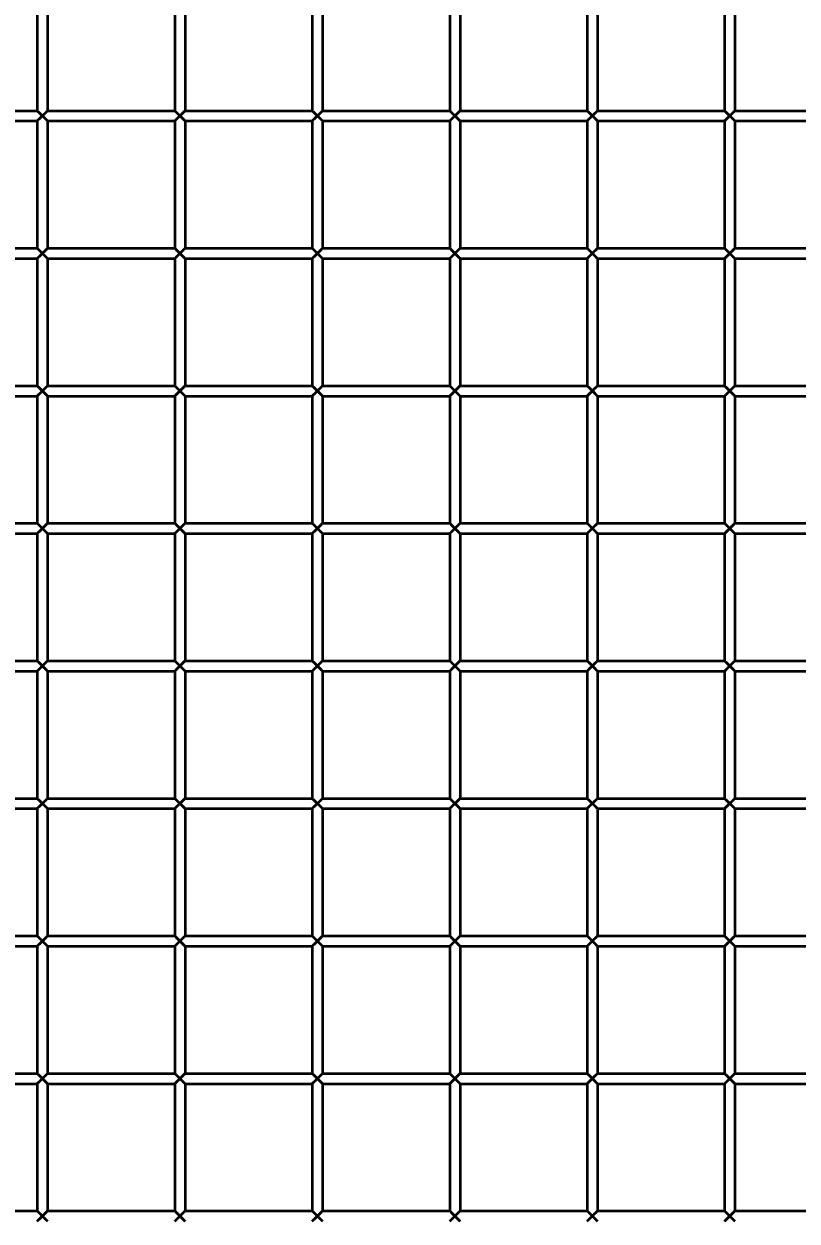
# Model space of a CAD drawing. Header units: millimetres. Extents: x 32496 to 166256, y 3504 to 23939.
# Drawn here: x 146662.3 to 146887.3, y 12921.9 to 13270 of the extents above; entities that cross this region are included whole.
import ezdxf

# ---------------------------------------------------------------- set-up
doc = ezdxf.new("R2010")
doc.units = ezdxf.units.MM
doc.header["$PDSIZE"] = -5
doc.layers.get('0').update_dxf_attribs({"lineweight": 35})
doc.layers.get('Defpoints').update_dxf_attribs({"lineweight": 18})
doc.layers.add('THICK', color=7, linetype='Continuous', lineweight=0)
doc.styles.add('TH_GBDIM', font='仿宋_GB2312.ttf', dxfattribs={"width": 0.8})
doc.dimstyles.new('TH_GBDIM', dxfattribs={"dimscale": 42, "dimtxt": 3, "dimasz": 3, "dimexe": 1.2, "dimexo": 0, "dimgap": 1, "dimtad": 1, "dimdec": 1, "dimdsep": 46, "dimtxsty": 'TH_GBDIM', "dimcen": 2.5, "dimdle": 252, "dimclrd": 4, "dimclre": 4, "dimclrt": 3, "dimadec": 0, "dimazin": 2, "dimtfac": 0.714286, "dimtdec": 1, "dimtmove": 0, "dimatfit": 3, "dimfxl": 1, "dimtolj": 1, "dimarcsym": 0})

# ---------------------------------------------------------------- blocks, each defined once
blk = doc.blocks.new('*D5866')
at = {"layer": 'Defpoints', "color": 0}
for p in [(146504.2, 13263.4), (152827.2, 12081.36), (152827.2, 11822.56)]:
    blk.add_point(p, dxfattribs=at)
at = {"layer": 'THICK', "color": 4, "linetype": 'Continuous', "lineweight": -2}
for p, q in [((146504.2, 13263.4), (146504.2, 11792.56)), ((152827.2, 12081.36), (152827.2, 11792.56)), ((146579.2, 11822.56), (152752.2, 11822.56))]:
    blk.add_line(p, q, dxfattribs=at)
at = {"layer": 'THICK', "color": 4}
for points in [[(146579.2, 11835.06), (146579.2, 11810.06), (146504.2, 11822.56)], [(152752.2, 11810.06), (152752.2, 11835.06), (152827.2, 11822.56)]]:
    blk.add_solid(points, dxfattribs=at)
at = {"layer": 'THICK', "color": 3, "lineweight": -3, "insert": (149665.7, 11885.26), "char_height": 75, "attachment_point": 5, "style": 'TH_GBDIM'}
blk.add_mtext('\\A1;About {\\A1;6323}', dxfattribs=at)
blk = doc.blocks.new('8-1250')
at = {"linetype": 'Continuous'}
for p, q in [((-1930.13, -33624.79), (-1930.13, -33661.79)), ((-1927.13, -33624.79), (-1927.13, -33661.79)), ((-1890.13, -33624.79), (-1890.13, -33661.79)), ((-1887.13, -33624.79), (-1887.13, -33661.79)), ((-1850.13, -33624.79), (-1850.13, -33661.79)), ((-1847.13, -33624.79), (-1847.13, -33661.79)), ((-1810.13, -33624.79), (-1810.13, -33661.79)), ((-1807.13, -33624.79), (-1807.13, -33661.79)), ((-1770.13, -33624.79), (-1770.13, -33661.79)), ((-1767.13, -33624.79), (-1767.13, -33661.79)), ((-1730.13, -33624.79), (-1730.13, -33661.79)), ((-1727.13, -33624.79), (-1727.13, -33661.79)), ((-1967.13, -33661.79), (-1930.13, -33661.79)), ((-1930.13, -33661.79), (-1927.13, -33664.79)), ((-1930.13, -33664.79), (-1927.13, -33661.79)), ((-1930.01, -33664.67), (-1929.22, -33663.88)), ((-1929.22, -33663.88), (-1928.63, -33663.29)), ((-1927.13, -33661.79), (-1890.13, -33661.79)), ((-1890.13, -33661.79), (-1887.13, -33664.79)), ((-1890.13, -33664.79), (-1887.13, -33661.79)), ((-1890.01, -33664.67), (-1889.22, -33663.88)), ((-1889.22, -33663.88), (-1888.63, -33663.29)), ((-1887.13, -33661.79), (-1850.13, -33661.79)), ((-1850.13, -33661.79), (-1847.13, -33664.79)), ((-1850.13, -33664.79), (-1847.13, -33661.79)), ((-1850.01, -33664.67), (-1849.22, -33663.88)), ((-1849.22, -33663.88), (-1848.63, -33663.29)), ((-1847.13, -33661.79), (-1810.13, -33661.79)), ((-1810.13, -33661.79), (-1807.13, -33664.79)), ((-1810.13, -33664.79), (-1807.13, -33661.79)), ((-1810.01, -33664.67), (-1809.22, -33663.88)), ((-1809.22, -33663.88), (-1808.63, -33663.29)), ((-1807.13, -33661.79), (-1770.13, -33661.79)), ((-1770.13, -33661.79), (-1767.13, -33664.79)), ((-1770.13, -33664.79), (-1767.13, -33661.79)), ((-1770.01, -33664.67), (-1769.22, -33663.88)), ((-1769.22, -33663.88), (-1768.63, -33663.29)), ((-1767.13, -33661.79), (-1730.13, -33661.79)), ((-1730.13, -33661.79), (-1727.13, -33664.79)), ((-1730.13, -33664.79), (-1727.13, -33661.79)), ((-1730.01, -33664.67), (-1729.22, -33663.88)), ((-1729.22, -33663.88), (-1728.63, -33663.29)), ((-1727.13, -33661.79), (-1690.13, -33661.79)), ((-1967.13, -33664.79), (-1930.13, -33664.79)), ((-1930.13, -33664.79), (-1930.13, -33701.79)), ((-1927.13, -33664.79), (-1927.13, -33701.79)), ((-1927.13, -33664.79), (-1890.13, -33664.79)), ((-1890.13, -33664.79), (-1890.13, -33701.79)), ((-1887.13, -33664.79), (-1887.13, -33701.79)), ((-1887.13, -33664.79), (-1850.13, -33664.79)), ((-1850.13, -33664.79), (-1850.13, -33701.79)), ((-1847.13, -33664.79), (-1847.13, -33701.79)), ((-1847.13, -33664.79), (-1810.13, -33664.79)), ((-1810.13, -33664.79), (-1810.13, -33701.79)), ((-1807.13, -33664.79), (-1807.13, -33701.79)), ((-1807.13, -33664.79), (-1770.13, -33664.79)), ((-1770.13, -33664.79), (-1770.13, -33701.79)), ((-1767.13, -33664.79), (-1730.13, -33664.79)), ((-1767.13, -33664.79), (-1767.13, -33701.79)), ((-1730.13, -33664.79), (-1730.13, -33701.79)), ((-1727.13, -33664.79), (-1690.13, -33664.79)), ((-1727.13, -33664.79), (-1727.13, -33701.79)), ((-1967.13, -33701.79), (-1930.13, -33701.79)), ((-1930.13, -33701.79), (-1927.13, -33704.79)), ((-1930.13, -33704.79), (-1927.13, -33701.79)), ((-1927.13, -33701.79), (-1890.13, -33701.79)), ((-1890.13, -33701.79), (-1887.13, -33704.79)), ((-1890.13, -33704.79), (-1887.13, -33701.79)), ((-1887.13, -33701.79), (-1850.13, -33701.79)), ((-1850.13, -33701.79), (-1847.13, -33704.79)), ((-1850.13, -33704.79), (-1847.13, -33701.79)), ((-1847.13, -33701.79), (-1810.13, -33701.79)), ((-1810.13, -33701.79), (-1807.13, -33704.79)), ((-1810.13, -33704.79), (-1807.13, -33701.79)), ((-1807.13, -33701.79), (-1770.13, -33701.79)), ((-1770.13, -33701.79), (-1767.13, -33704.79)), ((-1770.13, -33704.79), (-1767.13, -33701.79)), ((-1767.13, -33701.79), (-1730.13, -33701.79)), ((-1730.13, -33701.79), (-1727.13, -33704.79)), ((-1730.13, -33704.79), (-1727.13, -33701.79)), ((-1727.13, -33701.79), (-1690.13, -33701.79)), ((-1967.13, -33704.79), (-1930.13, -33704.79)), ((-1930.13, -33704.79), (-1930.13, -33741.79)), ((-1930.01, -33704.67), (-1929.22, -33703.88)), ((-1929.22, -33703.88), (-1928.63, -33703.29)), ((-1927.13, -33704.79), (-1927.13, -33741.79)), ((-1927.13, -33704.79), (-1890.13, -33704.79)), ((-1890.13, -33704.79), (-1890.13, -33741.79)), ((-1890.01, -33704.67), (-1889.22, -33703.88)), ((-1889.22, -33703.88), (-1888.63, -33703.29)), ((-1887.13, -33704.79), (-1887.13, -33741.79)), ((-1887.13, -33704.79), (-1850.13, -33704.79)), ((-1850.13, -33704.79), (-1850.13, -33741.79)), ((-1850.01, -33704.67), (-1849.22, -33703.88)), ((-1849.22, -33703.88), (-1848.63, -33703.29)), ((-1847.13, -33704.79), (-1847.13, -33741.79)), ((-1847.13, -33704.79), (-1810.13, -33704.79)), ((-1810.13, -33704.79), (-1810.13, -33741.79)), ((-1810.01, -33704.67), (-1809.22, -33703.88)), ((-1809.22, -33703.88), (-1808.63, -33703.29)), ((-1807.13, -33704.79), (-1807.13, -33741.79)), ((-1807.13, -33704.79), (-1770.13, -33704.79)), ((-1770.13, -33704.79), (-1770.13, -33741.79)), ((-1770.01, -33704.67), (-1769.22, -33703.88)), ((-1769.22, -33703.88), (-1768.63, -33703.29)), ((-1767.13, -33704.79), (-1730.13, -33704.79)), ((-1767.13, -33704.79), (-1767.13, -33741.79)), ((-1730.13, -33704.79), (-1730.13, -33741.79)), ((-1730.01, -33704.67), (-1729.22, -33703.88)), ((-1729.22, -33703.88), (-1728.63, -33703.29)), ((-1727.13, -33704.79), (-1690.13, -33704.79)), ((-1727.13, -33704.79), (-1727.13, -33741.79)), ((-1967.13, -33741.79), (-1930.13, -33741.79)), ((-1930.13, -33741.79), (-1927.13, -33744.79)), ((-1930.13, -33744.79), (-1927.13, -33741.79)), ((-1930.01, -33744.67), (-1929.22, -33743.88)), ((-1929.22, -33743.88), (-1928.63, -33743.29)), ((-1927.13, -33741.79), (-1890.13, -33741.79)), ((-1890.13, -33741.79), (-1887.13, -33744.79)), ((-1890.13, -33744.79), (-1887.13, -33741.79)), ((-1890.01, -33744.67), (-1889.22, -33743.88)), ((-1889.22, -33743.88), (-1888.63, -33743.29)), ((-1887.13, -33741.79), (-1850.13, -33741.79)), ((-1850.13, -33741.79), (-1847.13, -33744.79)), ((-1850.13, -33744.79), (-1847.13, -33741.79)), ((-1850.01, -33744.67), (-1849.22, -33743.88)), ((-1849.22, -33743.88), (-1848.63, -33743.29)), ((-1847.13, -33741.79), (-1810.13, -33741.79)), ((-1810.13, -33741.79), (-1807.13, -33744.79)), ((-1810.13, -33744.79), (-1807.13, -33741.79)), ((-1810.01, -33744.67), (-1809.22, -33743.88)), ((-1809.22, -33743.88), (-1808.63, -33743.29)), ((-1807.13, -33741.79), (-1770.13, -33741.79)), ((-1770.13, -33741.79), (-1767.13, -33744.79)), ((-1770.13, -33744.79), (-1767.13, -33741.79)), ((-1770.01, -33744.67), (-1769.22, -33743.88)), ((-1769.22, -33743.88), (-1768.63, -33743.29)), ((-1767.13, -33741.79), (-1730.13, -33741.79)), ((-1730.13, -33741.79), (-1727.13, -33744.79)), ((-1730.13, -33744.79), (-1727.13, -33741.79)), ((-1730.01, -33744.67), (-1729.22, -33743.88)), ((-1729.22, -33743.88), (-1728.63, -33743.29)), ((-1727.13, -33741.79), (-1690.13, -33741.79)), ((-1967.13, -33744.79), (-1930.13, -33744.79)), ((-1930.13, -33744.79), (-1930.13, -33781.79)), ((-1927.13, -33744.79), (-1927.13, -33781.79)), ((-1927.13, -33744.79), (-1890.13, -33744.79)), ((-1890.13, -33744.79), (-1890.13, -33781.79)), ((-1887.13, -33744.79), (-1887.13, -33781.79)), ((-1887.13, -33744.79), (-1850.13, -33744.79)), ((-1850.13, -33744.79), (-1850.13, -33781.79)), ((-1847.13, -33744.79), (-1847.13, -33781.79)), ((-1847.13, -33744.79), (-1810.13, -33744.79)), ((-1810.13, -33744.79), (-1810.13, -33781.79)), ((-1807.13, -33744.79), (-1807.13, -33781.79)), ((-1807.13, -33744.79), (-1770.13, -33744.79)), ((-1770.13, -33744.79), (-1770.13, -33781.79)), ((-1767.13, -33744.79), (-1730.13, -33744.79)), ((-1767.13, -33744.79), (-1767.13, -33781.79)), ((-1730.13, -33744.79), (-1730.13, -33781.79)), ((-1727.13, -33744.79), (-1690.13, -33744.79)), ((-1727.13, -33744.79), (-1727.13, -33781.79)), ((-1967.13, -33781.79), (-1930.13, -33781.79)), ((-1930.13, -33781.79), (-1927.13, -33784.79)), ((-1930.13, -33784.79), (-1927.13, -33781.79)), ((-1927.13, -33781.79), (-1890.13, -33781.79)), ((-1890.13, -33781.79), (-1887.13, -33784.79)), ((-1890.13, -33784.79), (-1887.13, -33781.79)), ((-1887.13, -33781.79), (-1850.13, -33781.79)), ((-1850.13, -33781.79), (-1847.13, -33784.79)), ((-1850.13, -33784.79), (-1847.13, -33781.79)), ((-1847.13, -33781.79), (-1810.13, -33781.79)), ((-1810.13, -33781.79), (-1807.13, -33784.79)), ((-1810.13, -33784.79), (-1807.13, -33781.79)), ((-1807.13, -33781.79), (-1770.13, -33781.79)), ((-1770.13, -33781.79), (-1767.13, -33784.79)), ((-1770.13, -33784.79), (-1767.13, -33781.79)), ((-1767.13, -33781.79), (-1730.13, -33781.79)), ((-1730.13, -33781.79), (-1727.13, -33784.79)), ((-1730.13, -33784.79), (-1727.13, -33781.79)), ((-1727.13, -33781.79), (-1690.13, -33781.79)), ((-1967.13, -33784.79), (-1930.13, -33784.79)), ((-1930.13, -33784.79), (-1930.13, -33821.79)), ((-1930.01, -33784.67), (-1929.22, -33783.88)), ((-1929.22, -33783.88), (-1928.63, -33783.29)), ((-1927.13, -33784.79), (-1927.13, -33821.79)), ((-1927.13, -33784.79), (-1890.13, -33784.79)), ((-1890.13, -33784.79), (-1890.13, -33821.79)), ((-1890.01, -33784.67), (-1889.22, -33783.88)), ((-1889.22, -33783.88), (-1888.63, -33783.29)), ((-1887.13, -33784.79), (-1887.13, -33821.79)), ((-1887.13, -33784.79), (-1850.13, -33784.79)), ((-1850.13, -33784.79), (-1850.13, -33821.79)), ((-1850.01, -33784.67), (-1849.22, -33783.88)), ((-1849.22, -33783.88), (-1848.63, -33783.29)), ((-1847.13, -33784.79), (-1847.13, -33821.79)), ((-1847.13, -33784.79), (-1810.13, -33784.79)), ((-1810.13, -33784.79), (-1810.13, -33821.79)), ((-1810.01, -33784.67), (-1809.22, -33783.88)), ((-1809.22, -33783.88), (-1808.63, -33783.29)), ((-1807.13, -33784.79), (-1807.13, -33821.79)), ((-1807.13, -33784.79), (-1770.13, -33784.79)), ((-1770.13, -33784.79), (-1770.13, -33821.79)), ((-1770.01, -33784.67), (-1769.22, -33783.88)), ((-1769.22, -33783.88), (-1768.63, -33783.29)), ((-1767.13, -33784.79), (-1730.13, -33784.79)), ((-1767.13, -33784.79), (-1767.13, -33821.79)), ((-1730.13, -33784.79), (-1730.13, -33821.79)), ((-1730.01, -33784.67), (-1729.22, -33783.88)), ((-1729.22, -33783.88), (-1728.63, -33783.29)), ((-1727.13, -33784.79), (-1690.13, -33784.79)), ((-1727.13, -33784.79), (-1727.13, -33821.79)), ((-1967.13, -33821.79), (-1930.13, -33821.79)), ((-1930.13, -33821.79), (-1927.13, -33824.79)), ((-1930.13, -33824.79), (-1927.13, -33821.79)), ((-1930.01, -33824.67), (-1929.22, -33823.88)), ((-1929.22, -33823.88), (-1928.63, -33823.29)), ((-1927.13, -33821.79), (-1890.13, -33821.79)), ((-1890.13, -33821.79), (-1887.13, -33824.79)), ((-1890.13, -33824.79), (-1887.13, -33821.79)), ((-1890.01, -33824.67), (-1889.22, -33823.88)), ((-1889.22, -33823.88), (-1888.63, -33823.29)), ((-1887.13, -33821.79), (-1850.13, -33821.79)), ((-1850.13, -33821.79), (-1847.13, -33824.79)), ((-1850.13, -33824.79), (-1847.13, -33821.79)), ((-1850.01, -33824.67), (-1849.22, -33823.88)), ((-1849.22, -33823.88), (-1848.63, -33823.29)), ((-1847.13, -33821.79), (-1810.13, -33821.79)), ((-1810.13, -33821.79), (-1807.13, -33824.79)), ((-1810.13, -33824.79), (-1807.13, -33821.79)), ((-1810.01, -33824.67), (-1809.22, -33823.88)), ((-1809.22, -33823.88), (-1808.63, -33823.29)), ((-1807.13, -33821.79), (-1770.13, -33821.79)), ((-1770.13, -33821.79), (-1767.13, -33824.79)), ((-1770.13, -33824.79), (-1767.13, -33821.79)), ((-1770.01, -33824.67), (-1769.22, -33823.88)), ((-1769.22, -33823.88), (-1768.63, -33823.29)), ((-1767.13, -33821.79), (-1730.13, -33821.79)), ((-1730.13, -33821.79), (-1727.13, -33824.79)), ((-1730.13, -33824.79), (-1727.13, -33821.79)), ((-1730.01, -33824.67), (-1729.22, -33823.88)), ((-1729.22, -33823.88), (-1728.63, -33823.29)), ((-1727.13, -33821.79), (-1690.13, -33821.79)), ((-1967.13, -33824.79), (-1930.13, -33824.79)), ((-1930.13, -33824.79), (-1930.13, -33861.79)), ((-1927.13, -33824.79), (-1890.13, -33824.79)), ((-1927.13, -33824.79), (-1927.13, -33861.79)), ((-1890.13, -33824.79), (-1890.13, -33861.79)), ((-1887.13, -33824.79), (-1850.13, -33824.79)), ((-1887.13, -33824.79), (-1887.13, -33861.79)), ((-1850.13, -33824.79), (-1850.13, -33861.79)), ((-1847.13, -33824.79), (-1810.13, -33824.79)), ((-1847.13, -33824.79), (-1847.13, -33861.79)), ((-1810.13, -33824.79), (-1810.13, -33861.79)), ((-1807.13, -33824.79), (-1770.13, -33824.79)), ((-1807.13, -33824.79), (-1807.13, -33861.79)), ((-1770.13, -33824.79), (-1770.13, -33861.79)), ((-1767.13, -33824.79), (-1730.13, -33824.79)), ((-1767.13, -33824.79), (-1767.13, -33861.79)), ((-1730.13, -33824.79), (-1730.13, -33861.79)), ((-1727.13, -33824.79), (-1690.13, -33824.79)), ((-1727.13, -33824.79), (-1727.13, -33861.79)), ((-1967.13, -33861.79), (-1930.13, -33861.79)), ((-1930.13, -33861.79), (-1927.13, -33864.79)), ((-1930.13, -33864.79), (-1927.13, -33861.79)), ((-1927.13, -33861.79), (-1890.13, -33861.79)), ((-1890.13, -33861.79), (-1887.13, -33864.79)), ((-1890.13, -33864.79), (-1887.13, -33861.79)), ((-1887.13, -33861.79), (-1850.13, -33861.79)), ((-1850.13, -33861.79), (-1847.13, -33864.79)), ((-1850.13, -33864.79), (-1847.13, -33861.79)), ((-1847.13, -33861.79), (-1810.13, -33861.79)), ((-1810.13, -33861.79), (-1807.13, -33864.79)), ((-1810.13, -33864.79), (-1807.13, -33861.79)), ((-1807.13, -33861.79), (-1770.13, -33861.79)), ((-1770.13, -33861.79), (-1767.13, -33864.79)), ((-1770.13, -33864.79), (-1767.13, -33861.79)), ((-1767.13, -33861.79), (-1730.13, -33861.79)), ((-1730.13, -33861.79), (-1727.13, -33864.79)), ((-1730.13, -33864.79), (-1727.13, -33861.79)), ((-1727.13, -33861.79), (-1690.13, -33861.79)), ((-1967.13, -33864.79), (-1930.13, -33864.79)), ((-1930.13, -33864.79), (-1930.13, -33901.79)), ((-1930.01, -33864.67), (-1929.22, -33863.88)), ((-1929.22, -33863.88), (-1928.63, -33863.29)), ((-1927.13, -33864.79), (-1890.13, -33864.79)), ((-1927.13, -33864.79), (-1927.13, -33901.79)), ((-1890.13, -33864.79), (-1890.13, -33901.79)), ((-1890.01, -33864.67), (-1889.22, -33863.88)), ((-1889.22, -33863.88), (-1888.63, -33863.29)), ((-1887.13, -33864.79), (-1850.13, -33864.79)), ((-1887.13, -33864.79), (-1887.13, -33901.79)), ((-1850.13, -33864.79), (-1850.13, -33901.79)), ((-1850.01, -33864.67), (-1849.22, -33863.88)), ((-1849.22, -33863.88), (-1848.63, -33863.29)), ((-1847.13, -33864.79), (-1810.13, -33864.79)), ((-1847.13, -33864.79), (-1847.13, -33901.79)), ((-1810.13, -33864.79), (-1810.13, -33901.79)), ((-1810.01, -33864.67), (-1809.22, -33863.88)), ((-1809.22, -33863.88), (-1808.63, -33863.29)), ((-1807.13, -33864.79), (-1770.13, -33864.79)), ((-1807.13, -33864.79), (-1807.13, -33901.79)), ((-1770.13, -33864.79), (-1770.13, -33901.79)), ((-1770.01, -33864.67), (-1769.22, -33863.88)), ((-1769.22, -33863.88), (-1768.63, -33863.29)), ((-1767.13, -33864.79), (-1730.13, -33864.79)), ((-1767.13, -33864.79), (-1767.13, -33901.79)), ((-1730.13, -33864.79), (-1730.13, -33901.79)), ((-1730.01, -33864.67), (-1729.22, -33863.88)), ((-1729.22, -33863.88), (-1728.63, -33863.29)), ((-1727.13, -33864.79), (-1690.13, -33864.79)), ((-1727.13, -33864.79), (-1727.13, -33901.79)), ((-1967.13, -33901.79), (-1930.13, -33901.79)), ((-1930.13, -33901.79), (-1927.13, -33904.79)), ((-1930.13, -33904.79), (-1927.13, -33901.79)), ((-1930.01, -33904.67), (-1929.22, -33903.88)), ((-1929.22, -33903.88), (-1928.63, -33903.29)), ((-1927.13, -33901.79), (-1890.13, -33901.79)), ((-1890.13, -33901.79), (-1887.13, -33904.79)), ((-1890.13, -33904.79), (-1887.13, -33901.79)), ((-1890.01, -33904.67), (-1889.22, -33903.88)), ((-1889.22, -33903.88), (-1888.63, -33903.29)), ((-1887.13, -33901.79), (-1850.13, -33901.79)), ((-1850.13, -33901.79), (-1847.13, -33904.79)), ((-1850.13, -33904.79), (-1847.13, -33901.79)), ((-1850.01, -33904.67), (-1849.22, -33903.88)), ((-1849.22, -33903.88), (-1848.63, -33903.29)), ((-1847.13, -33901.79), (-1810.13, -33901.79)), ((-1810.13, -33901.79), (-1807.13, -33904.79)), ((-1810.13, -33904.79), (-1807.13, -33901.79)), ((-1810.01, -33904.67), (-1809.22, -33903.88)), ((-1809.22, -33903.88), (-1808.63, -33903.29)), ((-1807.13, -33901.79), (-1770.13, -33901.79)), ((-1770.13, -33901.79), (-1767.13, -33904.79)), ((-1770.13, -33904.79), (-1767.13, -33901.79)), ((-1770.01, -33904.67), (-1769.22, -33903.88)), ((-1769.22, -33903.88), (-1768.63, -33903.29)), ((-1767.13, -33901.79), (-1730.13, -33901.79)), ((-1730.13, -33901.79), (-1727.13, -33904.79)), ((-1730.13, -33904.79), (-1727.13, -33901.79)), ((-1730.01, -33904.67), (-1729.22, -33903.88)), ((-1729.22, -33903.88), (-1728.63, -33903.29)), ((-1727.13, -33901.79), (-1690.13, -33901.79)), ((-1967.13, -33904.79), (-1930.13, -33904.79)), ((-1930.13, -33904.79), (-1930.13, -33941.79)), ((-1927.13, -33904.79), (-1890.13, -33904.79)), ((-1927.13, -33904.79), (-1927.13, -33941.79)), ((-1890.13, -33904.79), (-1890.13, -33941.79)), ((-1887.13, -33904.79), (-1850.13, -33904.79)), ((-1887.13, -33904.79), (-1887.13, -33941.79)), ((-1850.13, -33904.79), (-1850.13, -33941.79)), ((-1847.13, -33904.79), (-1810.13, -33904.79)), ((-1847.13, -33904.79), (-1847.13, -33941.79)), ((-1810.13, -33904.79), (-1810.13, -33941.79)), ((-1807.13, -33904.79), (-1770.13, -33904.79)), ((-1807.13, -33904.79), (-1807.13, -33941.79)), ((-1770.13, -33904.79), (-1770.13, -33941.79)), ((-1767.13, -33904.79), (-1730.13, -33904.79)), ((-1767.13, -33904.79), (-1767.13, -33941.79)), ((-1730.13, -33904.79), (-1730.13, -33941.79)), ((-1727.13, -33904.79), (-1690.13, -33904.79)), ((-1727.13, -33904.79), (-1727.13, -33941.79)), ((-1967.13, -33941.79), (-1930.13, -33941.79)), ((-1930.13, -33941.79), (-1927.13, -33944.79)), ((-1930.13, -33944.79), (-1927.13, -33941.79)), ((-1927.13, -33941.79), (-1890.13, -33941.79)), ((-1890.13, -33941.79), (-1887.13, -33944.79)), ((-1890.13, -33944.79), (-1887.13, -33941.79)), ((-1887.13, -33941.79), (-1850.13, -33941.79)), ((-1850.13, -33941.79), (-1847.13, -33944.79)), ((-1850.13, -33944.79), (-1847.13, -33941.79)), ((-1847.13, -33941.79), (-1810.13, -33941.79)), ((-1810.13, -33941.79), (-1807.13, -33944.79)), ((-1810.13, -33944.79), (-1807.13, -33941.79)), ((-1807.13, -33941.79), (-1770.13, -33941.79)), ((-1770.13, -33941.79), (-1767.13, -33944.79)), ((-1770.13, -33944.79), (-1767.13, -33941.79)), ((-1767.13, -33941.79), (-1730.13, -33941.79)), ((-1730.13, -33941.79), (-1727.13, -33944.79)), ((-1730.13, -33944.79), (-1727.13, -33941.79)), ((-1727.13, -33941.79), (-1690.13, -33941.79)), ((-1967.13, -33944.79), (-1930.13, -33944.79)), ((-1930.13, -33944.79), (-1930.13, -33981.79)), ((-1930.01, -33944.67), (-1929.22, -33943.88)), ((-1929.22, -33943.88), (-1928.63, -33943.29)), ((-1927.13, -33944.79), (-1890.13, -33944.79)), ((-1927.13, -33944.79), (-1927.13, -33981.79)), ((-1890.13, -33944.79), (-1890.13, -33981.79)), ((-1890.01, -33944.67), (-1889.22, -33943.88)), ((-1889.22, -33943.88), (-1888.63, -33943.29)), ((-1887.13, -33944.79), (-1850.13, -33944.79)), ((-1887.13, -33944.79), (-1887.13, -33981.79)), ((-1850.13, -33944.79), (-1850.13, -33981.79)), ((-1850.01, -33944.67), (-1849.22, -33943.88)), ((-1849.22, -33943.88), (-1848.63, -33943.29)), ((-1847.13, -33944.79), (-1810.13, -33944.79)), ((-1847.13, -33944.79), (-1847.13, -33981.79)), ((-1810.13, -33944.79), (-1810.13, -33981.79)), ((-1810.01, -33944.67), (-1809.22, -33943.88)), ((-1809.22, -33943.88), (-1808.63, -33943.29)), ((-1807.13, -33944.79), (-1770.13, -33944.79)), ((-1807.13, -33944.79), (-1807.13, -33981.79)), ((-1770.13, -33944.79), (-1770.13, -33981.79)), ((-1770.01, -33944.67), (-1769.22, -33943.88)), ((-1769.22, -33943.88), (-1768.63, -33943.29)), ((-1767.13, -33944.79), (-1730.13, -33944.79)), ((-1767.13, -33944.79), (-1767.13, -33981.79)), ((-1730.13, -33944.79), (-1730.13, -33981.79)), ((-1730.01, -33944.67), (-1729.22, -33943.88)), ((-1729.22, -33943.88), (-1728.63, -33943.29)), ((-1727.13, -33944.79), (-1690.13, -33944.79)), ((-1727.13, -33944.79), (-1727.13, -33981.79)), ((-1967.13, -33981.79), (-1930.13, -33981.79)), ((-1930.13, -33981.79), (-1927.13, -33984.79)), ((-1930.13, -33984.79), (-1927.13, -33981.79)), ((-1930.01, -33984.67), (-1929.22, -33983.88)), ((-1929.22, -33983.88), (-1928.63, -33983.29)), ((-1927.13, -33981.79), (-1890.13, -33981.79)), ((-1890.13, -33981.79), (-1887.13, -33984.79)), ((-1890.13, -33984.79), (-1887.13, -33981.79)), ((-1890.01, -33984.67), (-1889.22, -33983.88)), ((-1889.22, -33983.88), (-1888.63, -33983.29)), ((-1887.13, -33981.79), (-1850.13, -33981.79)), ((-1850.13, -33981.79), (-1847.13, -33984.79)), ((-1850.13, -33984.79), (-1847.13, -33981.79)), ((-1850.01, -33984.67), (-1849.22, -33983.88)), ((-1849.22, -33983.88), (-1848.63, -33983.29)), ((-1847.13, -33981.79), (-1810.13, -33981.79)), ((-1810.13, -33981.79), (-1807.13, -33984.79)), ((-1810.13, -33984.79), (-1807.13, -33981.79)), ((-1810.01, -33984.67), (-1809.22, -33983.88)), ((-1809.22, -33983.88), (-1808.63, -33983.29)), ((-1807.13, -33981.79), (-1770.13, -33981.79)), ((-1770.13, -33981.79), (-1767.13, -33984.79)), ((-1770.13, -33984.79), (-1767.13, -33981.79)), ((-1770.01, -33984.67), (-1769.22, -33983.88)), ((-1769.22, -33983.88), (-1768.63, -33983.29)), ((-1767.13, -33981.79), (-1730.13, -33981.79)), ((-1730.13, -33981.79), (-1727.13, -33984.79)), ((-1730.13, -33984.79), (-1727.13, -33981.79)), ((-1730.01, -33984.67), (-1729.22, -33983.88)), ((-1729.22, -33983.88), (-1728.63, -33983.29)), ((-1727.13, -33981.79), (-1690.13, -33981.79))]:
    blk.add_line(p, q, dxfattribs=at)
for points in [[(-1928.63, -33663.29), (-1929.21, -33662.7), (-1929.69, -33662.23)], [(-1927.24, -33661.9), (-1927.56, -33662.22), (-1928.05, -33662.71), (-1928.63, -33663.29)], [(-1928.63, -33663.29), (-1928.04, -33663.88), (-1927.57, -33664.35), (-1927.24, -33664.67)], [(-1888.63, -33663.29), (-1889.21, -33662.7), (-1889.69, -33662.23)], [(-1887.24, -33661.9), (-1887.56, -33662.22), (-1888.05, -33662.71), (-1888.63, -33663.29)], [(-1888.63, -33663.29), (-1888.04, -33663.88), (-1887.57, -33664.35), (-1887.24, -33664.67)], [(-1848.63, -33663.29), (-1849.21, -33662.7), (-1849.69, -33662.23)], [(-1847.24, -33661.9), (-1847.56, -33662.22), (-1848.05, -33662.71), (-1848.63, -33663.29)], [(-1848.63, -33663.29), (-1848.04, -33663.88), (-1847.57, -33664.35), (-1847.24, -33664.67)], [(-1808.63, -33663.29), (-1809.21, -33662.7), (-1809.69, -33662.23)], [(-1807.24, -33661.9), (-1807.56, -33662.22), (-1808.05, -33662.71), (-1808.63, -33663.29)], [(-1808.63, -33663.29), (-1808.04, -33663.88), (-1807.57, -33664.35), (-1807.24, -33664.67)], [(-1768.63, -33663.29), (-1769.21, -33662.7), (-1769.69, -33662.23)], [(-1767.24, -33661.9), (-1767.56, -33662.22), (-1768.05, -33662.71), (-1768.63, -33663.29)], [(-1768.63, -33663.29), (-1768.04, -33663.88), (-1767.57, -33664.35), (-1767.24, -33664.67)], [(-1728.63, -33663.29), (-1729.21, -33662.7), (-1729.69, -33662.23)], [(-1727.24, -33661.9), (-1727.56, -33662.22), (-1728.05, -33662.71), (-1728.63, -33663.29)], [(-1728.63, -33663.29), (-1728.04, -33663.88), (-1727.57, -33664.35), (-1727.24, -33664.67)], [(-1928.63, -33703.29), (-1929.21, -33702.7), (-1929.69, -33702.23)], [(-1927.24, -33701.9), (-1927.56, -33702.22), (-1928.05, -33702.71), (-1928.63, -33703.29)], [(-1888.63, -33703.29), (-1889.21, -33702.7), (-1889.69, -33702.23)], [(-1887.24, -33701.9), (-1887.56, -33702.22), (-1888.05, -33702.71), (-1888.63, -33703.29)], [(-1848.63, -33703.29), (-1849.21, -33702.7), (-1849.69, -33702.23)], [(-1847.24, -33701.9), (-1847.56, -33702.22), (-1848.05, -33702.71), (-1848.63, -33703.29)], [(-1808.63, -33703.29), (-1809.21, -33702.7), (-1809.69, -33702.23)], [(-1807.24, -33701.9), (-1807.56, -33702.22), (-1808.05, -33702.71), (-1808.63, -33703.29)], [(-1768.63, -33703.29), (-1769.21, -33702.7), (-1769.69, -33702.23)], [(-1767.24, -33701.9), (-1767.56, -33702.22), (-1768.05, -33702.71), (-1768.63, -33703.29)], [(-1728.63, -33703.29), (-1729.21, -33702.7), (-1729.69, -33702.23)], [(-1727.24, -33701.9), (-1727.56, -33702.22), (-1728.05, -33702.71), (-1728.63, -33703.29)], [(-1928.63, -33703.29), (-1928.04, -33703.88), (-1927.57, -33704.35), (-1927.24, -33704.67)], [(-1888.63, -33703.29), (-1888.04, -33703.88), (-1887.57, -33704.35), (-1887.24, -33704.67)], [(-1848.63, -33703.29), (-1848.04, -33703.88), (-1847.57, -33704.35), (-1847.24, -33704.67)], [(-1808.63, -33703.29), (-1808.04, -33703.88), (-1807.57, -33704.35), (-1807.24, -33704.67)], [(-1768.63, -33703.29), (-1768.04, -33703.88), (-1767.57, -33704.35), (-1767.24, -33704.67)], [(-1728.63, -33703.29), (-1728.04, -33703.88), (-1727.57, -33704.35), (-1727.24, -33704.67)], [(-1928.63, -33743.29), (-1929.21, -33742.7), (-1929.69, -33742.23)], [(-1927.24, -33741.9), (-1927.56, -33742.22), (-1928.05, -33742.71), (-1928.63, -33743.29)], [(-1928.63, -33743.29), (-1928.04, -33743.88), (-1927.57, -33744.35), (-1927.24, -33744.67)], [(-1888.63, -33743.29), (-1889.21, -33742.7), (-1889.69, -33742.23)], [(-1887.24, -33741.9), (-1887.56, -33742.22), (-1888.05, -33742.71), (-1888.63, -33743.29)], [(-1888.63, -33743.29), (-1888.04, -33743.88), (-1887.57, -33744.35), (-1887.24, -33744.67)], [(-1848.63, -33743.29), (-1849.21, -33742.7), (-1849.69, -33742.23)], [(-1847.24, -33741.9), (-1847.56, -33742.22), (-1848.05, -33742.71), (-1848.63, -33743.29)], [(-1848.63, -33743.29), (-1848.04, -33743.88), (-1847.57, -33744.35), (-1847.24, -33744.67)], [(-1808.63, -33743.29), (-1809.21, -33742.7), (-1809.69, -33742.23)], [(-1807.24, -33741.9), (-1807.56, -33742.22), (-1808.05, -33742.71), (-1808.63, -33743.29)], [(-1808.63, -33743.29), (-1808.04, -33743.88), (-1807.57, -33744.35), (-1807.24, -33744.67)], [(-1768.63, -33743.29), (-1769.21, -33742.7), (-1769.69, -33742.23)], [(-1767.24, -33741.9), (-1767.56, -33742.22), (-1768.05, -33742.71), (-1768.63, -33743.29)], [(-1768.63, -33743.29), (-1768.04, -33743.88), (-1767.57, -33744.35), (-1767.24, -33744.67)], [(-1728.63, -33743.29), (-1729.21, -33742.7), (-1729.69, -33742.23)], [(-1727.24, -33741.9), (-1727.56, -33742.22), (-1728.05, -33742.71), (-1728.63, -33743.29)], [(-1728.63, -33743.29), (-1728.04, -33743.88), (-1727.57, -33744.35), (-1727.24, -33744.67)], [(-1928.63, -33783.29), (-1929.21, -33782.7), (-1929.69, -33782.23)], [(-1927.24, -33781.9), (-1927.56, -33782.22), (-1928.05, -33782.71), (-1928.63, -33783.29)], [(-1888.63, -33783.29), (-1889.21, -33782.7), (-1889.69, -33782.23)], [(-1887.24, -33781.9), (-1887.56, -33782.22), (-1888.05, -33782.71), (-1888.63, -33783.29)], [(-1848.63, -33783.29), (-1849.21, -33782.7), (-1849.69, -33782.23)], [(-1847.24, -33781.9), (-1847.56, -33782.22), (-1848.05, -33782.71), (-1848.63, -33783.29)], [(-1808.63, -33783.29), (-1809.21, -33782.7), (-1809.69, -33782.23)], [(-1807.24, -33781.9), (-1807.56, -33782.22), (-1808.05, -33782.71), (-1808.63, -33783.29)], [(-1768.63, -33783.29), (-1769.21, -33782.7), (-1769.69, -33782.23)], [(-1767.24, -33781.9), (-1767.56, -33782.22), (-1768.05, -33782.71), (-1768.63, -33783.29)], [(-1728.63, -33783.29), (-1729.21, -33782.7), (-1729.69, -33782.23)], [(-1727.24, -33781.9), (-1727.56, -33782.22), (-1728.05, -33782.71), (-1728.63, -33783.29)], [(-1928.63, -33783.29), (-1928.04, -33783.88), (-1927.57, -33784.35), (-1927.24, -33784.67)], [(-1888.63, -33783.29), (-1888.04, -33783.88), (-1887.57, -33784.35), (-1887.24, -33784.67)], [(-1848.63, -33783.29), (-1848.04, -33783.88), (-1847.57, -33784.35), (-1847.24, -33784.67)], [(-1808.63, -33783.29), (-1808.04, -33783.88), (-1807.57, -33784.35), (-1807.24, -33784.67)], [(-1768.63, -33783.29), (-1768.04, -33783.88), (-1767.57, -33784.35), (-1767.24, -33784.67)], [(-1728.63, -33783.29), (-1728.04, -33783.88), (-1727.57, -33784.35), (-1727.24, -33784.67)], [(-1928.63, -33823.29), (-1929.21, -33822.7), (-1929.69, -33822.23)], [(-1927.24, -33821.9), (-1927.56, -33822.22), (-1928.05, -33822.71), (-1928.63, -33823.29)], [(-1928.63, -33823.29), (-1928.04, -33823.88), (-1927.57, -33824.35), (-1927.24, -33824.67)], [(-1888.63, -33823.29), (-1889.21, -33822.7), (-1889.69, -33822.23)], [(-1887.24, -33821.9), (-1887.56, -33822.22), (-1888.05, -33822.71), (-1888.63, -33823.29)], [(-1888.63, -33823.29), (-1888.04, -33823.88), (-1887.57, -33824.35), (-1887.24, -33824.67)], [(-1848.63, -33823.29), (-1849.21, -33822.7), (-1849.69, -33822.23)], [(-1847.24, -33821.9), (-1847.56, -33822.22), (-1848.05, -33822.71), (-1848.63, -33823.29)], [(-1848.63, -33823.29), (-1848.04, -33823.88), (-1847.57, -33824.35), (-1847.24, -33824.67)], [(-1808.63, -33823.29), (-1809.21, -33822.7), (-1809.69, -33822.23)], [(-1807.24, -33821.9), (-1807.56, -33822.22), (-1808.05, -33822.71), (-1808.63, -33823.29)], [(-1808.63, -33823.29), (-1808.04, -33823.88), (-1807.57, -33824.35), (-1807.24, -33824.67)], [(-1768.63, -33823.29), (-1769.21, -33822.7), (-1769.69, -33822.23)], [(-1767.24, -33821.9), (-1767.56, -33822.22), (-1768.05, -33822.71), (-1768.63, -33823.29)], [(-1768.63, -33823.29), (-1768.04, -33823.88), (-1767.57, -33824.35), (-1767.24, -33824.67)], [(-1728.63, -33823.29), (-1729.21, -33822.7), (-1729.69, -33822.23)], [(-1727.24, -33821.9), (-1727.56, -33822.22), (-1728.05, -33822.71), (-1728.63, -33823.29)], [(-1728.63, -33823.29), (-1728.04, -33823.88), (-1727.57, -33824.35), (-1727.24, -33824.67)], [(-1928.63, -33863.29), (-1929.21, -33862.7), (-1929.69, -33862.23)], [(-1927.24, -33861.9), (-1927.56, -33862.22), (-1928.05, -33862.71), (-1928.63, -33863.29)], [(-1888.63, -33863.29), (-1889.21, -33862.7), (-1889.69, -33862.23)], [(-1887.24, -33861.9), (-1887.56, -33862.22), (-1888.05, -33862.71), (-1888.63, -33863.29)], [(-1848.63, -33863.29), (-1849.21, -33862.7), (-1849.69, -33862.23)], [(-1847.24, -33861.9), (-1847.56, -33862.22), (-1848.05, -33862.71), (-1848.63, -33863.29)], [(-1808.63, -33863.29), (-1809.21, -33862.7), (-1809.69, -33862.23)], [(-1807.24, -33861.9), (-1807.56, -33862.22), (-1808.05, -33862.71), (-1808.63, -33863.29)], [(-1768.63, -33863.29), (-1769.21, -33862.7), (-1769.69, -33862.23)], [(-1767.24, -33861.9), (-1767.56, -33862.22), (-1768.05, -33862.71), (-1768.63, -33863.29)], [(-1728.63, -33863.29), (-1729.21, -33862.7), (-1729.69, -33862.23)], [(-1727.24, -33861.9), (-1727.56, -33862.22), (-1728.05, -33862.71), (-1728.63, -33863.29)], [(-1928.63, -33863.29), (-1928.04, -33863.88), (-1927.57, -33864.35), (-1927.24, -33864.67)], [(-1888.63, -33863.29), (-1888.04, -33863.88), (-1887.57, -33864.35), (-1887.24, -33864.67)], [(-1848.63, -33863.29), (-1848.04, -33863.88), (-1847.57, -33864.35), (-1847.24, -33864.67)], [(-1808.63, -33863.29), (-1808.04, -33863.88), (-1807.57, -33864.35), (-1807.24, -33864.67)], [(-1768.63, -33863.29), (-1768.04, -33863.88), (-1767.57, -33864.35), (-1767.24, -33864.67)], [(-1728.63, -33863.29), (-1728.04, -33863.88), (-1727.57, -33864.35), (-1727.24, -33864.67)], [(-1928.63, -33903.29), (-1929.21, -33902.7), (-1929.69, -33902.23)], [(-1927.24, -33901.9), (-1927.56, -33902.22), (-1928.05, -33902.71), (-1928.63, -33903.29)], [(-1928.63, -33903.29), (-1928.04, -33903.88), (-1927.57, -33904.35), (-1927.24, -33904.67)], [(-1888.63, -33903.29), (-1889.21, -33902.7), (-1889.69, -33902.23)], [(-1887.24, -33901.9), (-1887.56, -33902.22), (-1888.05, -33902.71), (-1888.63, -33903.29)], [(-1888.63, -33903.29), (-1888.04, -33903.88), (-1887.57, -33904.35), (-1887.24, -33904.67)], [(-1848.63, -33903.29), (-1849.21, -33902.7), (-1849.69, -33902.23)], [(-1847.24, -33901.9), (-1847.56, -33902.22), (-1848.05, -33902.71), (-1848.63, -33903.29)], [(-1848.63, -33903.29), (-1848.04, -33903.88), (-1847.57, -33904.35), (-1847.24, -33904.67)], [(-1808.63, -33903.29), (-1809.21, -33902.7), (-1809.69, -33902.23)], [(-1807.24, -33901.9), (-1807.56, -33902.22), (-1808.05, -33902.71), (-1808.63, -33903.29)], [(-1808.63, -33903.29), (-1808.04, -33903.88), (-1807.57, -33904.35), (-1807.24, -33904.67)], [(-1768.63, -33903.29), (-1769.21, -33902.7), (-1769.69, -33902.23)], [(-1767.24, -33901.9), (-1767.56, -33902.22), (-1768.05, -33902.71), (-1768.63, -33903.29)], [(-1768.63, -33903.29), (-1768.04, -33903.88), (-1767.57, -33904.35), (-1767.24, -33904.67)], [(-1728.63, -33903.29), (-1729.21, -33902.7), (-1729.69, -33902.23)], [(-1727.24, -33901.9), (-1727.56, -33902.22), (-1728.05, -33902.71), (-1728.63, -33903.29)], [(-1728.63, -33903.29), (-1728.04, -33903.88), (-1727.57, -33904.35), (-1727.24, -33904.67)], [(-1928.63, -33943.29), (-1929.21, -33942.7), (-1929.69, -33942.23)], [(-1927.24, -33941.9), (-1927.56, -33942.22), (-1928.05, -33942.71), (-1928.63, -33943.29)], [(-1888.63, -33943.29), (-1889.21, -33942.7), (-1889.69, -33942.23)], [(-1887.24, -33941.9), (-1887.56, -33942.22), (-1888.05, -33942.71), (-1888.63, -33943.29)], [(-1848.63, -33943.29), (-1849.21, -33942.7), (-1849.69, -33942.23)], [(-1847.24, -33941.9), (-1847.56, -33942.22), (-1848.05, -33942.71), (-1848.63, -33943.29)], [(-1808.63, -33943.29), (-1809.21, -33942.7), (-1809.69, -33942.23)], [(-1807.24, -33941.9), (-1807.56, -33942.22), (-1808.05, -33942.71), (-1808.63, -33943.29)], [(-1768.63, -33943.29), (-1769.21, -33942.7), (-1769.69, -33942.23)], [(-1767.24, -33941.9), (-1767.56, -33942.22), (-1768.05, -33942.71), (-1768.63, -33943.29)], [(-1728.63, -33943.29), (-1729.21, -33942.7), (-1729.69, -33942.23)], [(-1727.24, -33941.9), (-1727.56, -33942.22), (-1728.05, -33942.71), (-1728.63, -33943.29)], [(-1928.63, -33943.29), (-1928.04, -33943.88), (-1927.57, -33944.35), (-1927.24, -33944.67)], [(-1888.63, -33943.29), (-1888.04, -33943.88), (-1887.57, -33944.35), (-1887.24, -33944.67)], [(-1848.63, -33943.29), (-1848.04, -33943.88), (-1847.57, -33944.35), (-1847.24, -33944.67)], [(-1808.63, -33943.29), (-1808.04, -33943.88), (-1807.57, -33944.35), (-1807.24, -33944.67)], [(-1768.63, -33943.29), (-1768.04, -33943.88), (-1767.57, -33944.35), (-1767.24, -33944.67)], [(-1728.63, -33943.29), (-1728.04, -33943.88), (-1727.57, -33944.35), (-1727.24, -33944.67)], [(-1928.63, -33983.29), (-1929.21, -33982.7), (-1929.69, -33982.23)], [(-1927.24, -33981.9), (-1927.56, -33982.22), (-1928.05, -33982.71), (-1928.63, -33983.29)], [(-1928.63, -33983.29), (-1928.04, -33983.88), (-1927.57, -33984.35), (-1927.24, -33984.67)], [(-1888.63, -33983.29), (-1889.21, -33982.7), (-1889.69, -33982.23)], [(-1887.24, -33981.9), (-1887.56, -33982.22), (-1888.05, -33982.71), (-1888.63, -33983.29)], [(-1888.63, -33983.29), (-1888.04, -33983.88), (-1887.57, -33984.35), (-1887.24, -33984.67)], [(-1848.63, -33983.29), (-1849.21, -33982.7), (-1849.69, -33982.23)], [(-1847.24, -33981.9), (-1847.56, -33982.22), (-1848.05, -33982.71), (-1848.63, -33983.29)], [(-1848.63, -33983.29), (-1848.04, -33983.88), (-1847.57, -33984.35), (-1847.24, -33984.67)], [(-1808.63, -33983.29), (-1809.21, -33982.7), (-1809.69, -33982.23)], [(-1807.24, -33981.9), (-1807.56, -33982.22), (-1808.05, -33982.71), (-1808.63, -33983.29)], [(-1808.63, -33983.29), (-1808.04, -33983.88), (-1807.57, -33984.35), (-1807.24, -33984.67)], [(-1768.63, -33983.29), (-1769.21, -33982.7), (-1769.69, -33982.23)], [(-1767.24, -33981.9), (-1767.56, -33982.22), (-1768.05, -33982.71), (-1768.63, -33983.29)], [(-1768.63, -33983.29), (-1768.04, -33983.88), (-1767.57, -33984.35), (-1767.24, -33984.67)], [(-1728.63, -33983.29), (-1729.21, -33982.7), (-1729.69, -33982.23)], [(-1727.24, -33981.9), (-1727.56, -33982.22), (-1728.05, -33982.71), (-1728.63, -33983.29)], [(-1728.63, -33983.29), (-1728.04, -33983.88), (-1727.57, -33984.35), (-1727.24, -33984.67)]]:
    blk.add_lwpolyline(points, dxfattribs=at)

msp = doc.modelspace()

# ---------------------------------------------------------------- block references
at = {"color": 6}
msp.add_blockref('8-1250', (148596.331, 46906.597), dxfattribs=at)

# ---------------------------------------------------------------- dimensions: what is measured, and where the dimension line sits
at = {"layer": 'THICK', "lineweight": -3}
dim = msp.add_linear_dim(base=(152827.204, 11822.556), p1=(146504.204, 13263.4), p2=(152827.204, 12081.363), text='About {\\A1;<>}', dimstyle='TH_GBDIM', override={"dimscale": 25, "dimtxsty": 'TH_GBDIM', "dimarcsym": 2}, dxfattribs=at)
dim.commit()
dim.dimension.update_dxf_attribs({"geometry": '*D5866', "text_midpoint": (149665.704, 11885.258)})

doc.saveas('drawing.dxf')
